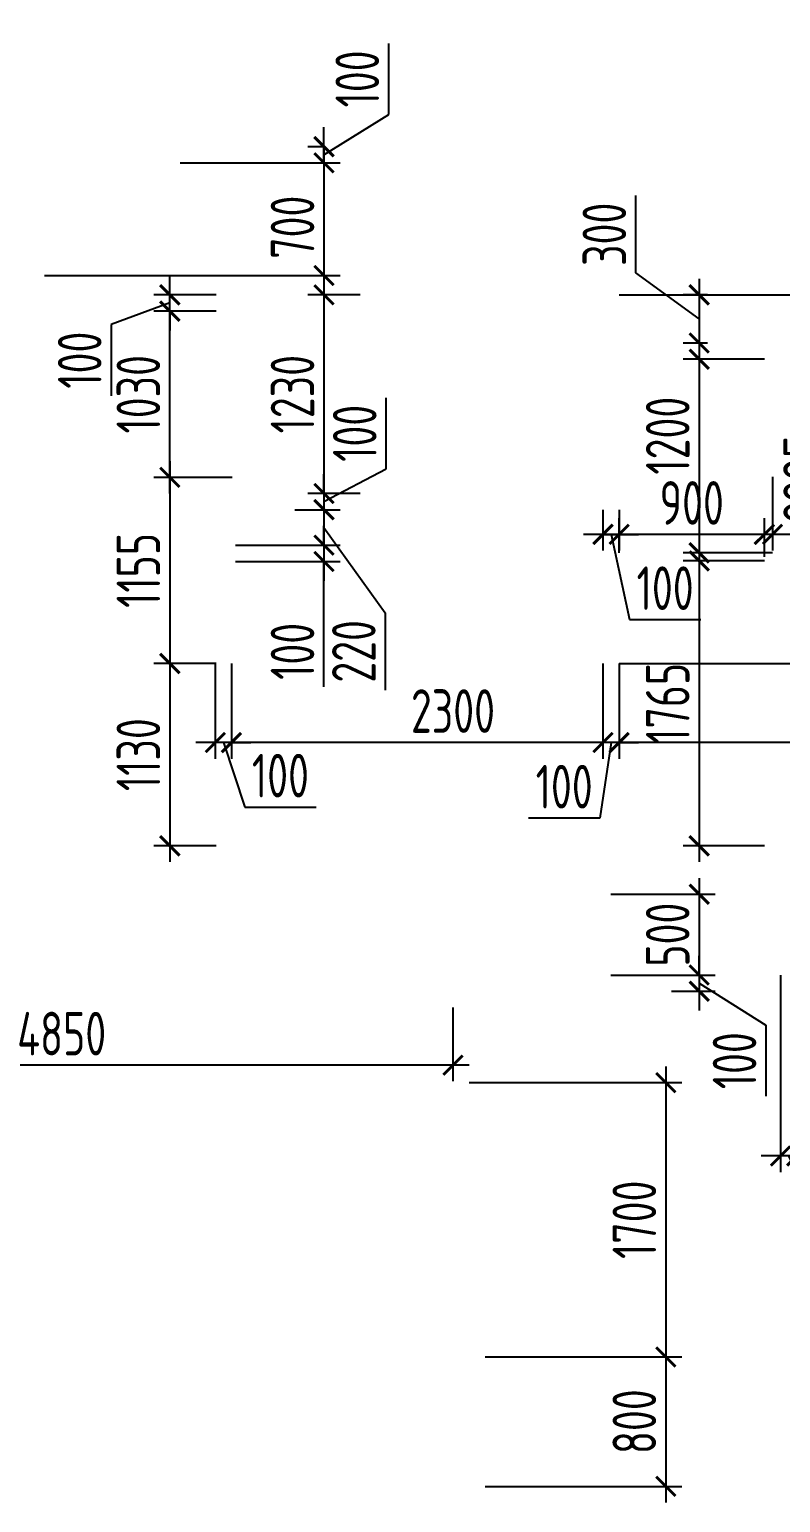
# Model space of a CAD drawing. Header units: millimetres. Extents: x -350007 to 536090, y -888 to 198380.
# Drawn here: x 102983 to 107637, y 71096 to 80225 of the extents above; entities that cross this region are included whole.
import ezdxf

# ---------------------------------------------------------------- set-up
doc = ezdxf.new("R2010")
doc.units = ezdxf.units.MM
doc.layers.add('АР_Размеры нов.', color=15, linetype='Continuous', lineweight=0)
doc.styles.add('ISOCPEUR', font='isocpeur.ttf', dxfattribs={"width": 0.7})
doc.dimstyles.new('R_100', dxfattribs={"dimtxt": 270, "dimasz": 120, "dimexe": 100, "dimexo": 0, "dimgap": 60, "dimtad": 1, "dimdec": 0, "dimrnd": 5, "dimzin": 0, "dimdsep": 46, "dimtxsty": 'ISOCPEUR', "dimblk": 'ARCHTICK', "dimcen": 0, "dimdle": 100, "dimclrd": 256, "dimclre": 256, "dimclrt": 256, "dimadec": 0, "dimazin": 0, "dimtfac": 2, "dimtdec": 0, "dimtofl": 0, "dimtmove": 1, "dimatfit": 3, "dimfxl": 1, "dimtvp": 3, "dimtolj": 1, "dimtzin": 0, "dimarcsym": 0})

# ---------------------------------------------------------------- blocks, each defined once
blk = doc.blocks.new('_ArchTick')
at = {"color": 0, "linetype": 'ByBlock', "const_width": 0.15}
blk.add_lwpolyline([(-0.5, -0.5), (0.5, 0.5)], dxfattribs=at)
blk = doc.blocks.new('*D2577')
at = {"layer": 'Defpoints', "color": 0, "ltscale": 100, "transparency": 16777216}
for p in [(103852.9, 78479), (104139.7, 78479), (104238.8, 77448.7)]:
    blk.add_point(p, dxfattribs=at)
at = {"layer": 'АР_Размеры нов.', "lineweight": -2, "ltscale": 100, "transparency": 16777216}
for p, q in [((103852.9, 77348.7), (103852.9, 78579)), ((104139.7, 78479), (103752.9, 78479)), ((104238.8, 77448.7), (103752.9, 77448.7))]:
    blk.add_line(p, q, dxfattribs=at)
at = {"layer": 'АР_Размеры нов.', "lineweight": -2, "ltscale": 100, "transparency": 16777216, "xscale": 120, "yscale": 120, "zscale": 120}
for p, rotation in [((103852.9, 78479), 90), ((103852.9, 77448.7), 270)]:
    blk.add_blockref('_ArchTick', p, dxfattribs=dict(at, rotation=rotation))
at = {"layer": 'АР_Размеры нов.', "ltscale": 100, "transparency": 16777216, "insert": (103657.9, 77963.9), "char_height": 270, "attachment_point": 5, "rotation": 90, "style": 'ISOCPEUR'}
blk.add_mtext('\\A1;1030', dxfattribs=at)
blk = doc.blocks.new('*D2590')
at = {"layer": 'Defpoints', "color": 0, "ltscale": 100, "transparency": 16777216}
for p in [(105707.5, 73698.2), (105807.5, 71998.2), (106926.5, 71998.2)]:
    blk.add_point(p, dxfattribs=at)
at = {"layer": 'АР_Размеры нов.', "lineweight": -2, "ltscale": 100, "transparency": 16777216}
for p, q in [((106926.5, 73798.2), (106926.5, 71898.2)), ((105707.5, 73698.2), (107026.5, 73698.2)), ((105807.5, 71998.2), (107026.5, 71998.2))]:
    blk.add_line(p, q, dxfattribs=at)
at = {"layer": 'АР_Размеры нов.', "lineweight": -2, "ltscale": 100, "transparency": 16777216, "xscale": 120, "yscale": 120, "zscale": 120}
for p, rotation in [((106926.5, 73698.2), 90), ((106926.5, 71998.2), 270)]:
    blk.add_blockref('_ArchTick', p, dxfattribs=dict(at, rotation=rotation))
at = {"layer": 'АР_Размеры нов.', "ltscale": 100, "transparency": 16777216, "insert": (106731.5, 72848.2), "char_height": 270, "attachment_point": 5, "rotation": 90, "style": 'ISOCPEUR'}
blk.add_mtext('\\A1;1700', dxfattribs=at)
blk = doc.blocks.new('*D2836')
at = {"layer": 'Defpoints', "color": 0, "ltscale": 100, "transparency": 16777216}
for p in [(105807.5, 71998.2), (105807.5, 71195.7), (106926.5, 71195.7)]:
    blk.add_point(p, dxfattribs=at)
at = {"layer": 'АР_Размеры нов.', "lineweight": -2, "ltscale": 100, "transparency": 16777216}
for p, q in [((106926.5, 72098.2), (106926.5, 71095.7)), ((105807.5, 71998.2), (107026.5, 71998.2)), ((105807.5, 71195.7), (107026.5, 71195.7))]:
    blk.add_line(p, q, dxfattribs=at)
at = {"layer": 'АР_Размеры нов.', "lineweight": -2, "ltscale": 100, "transparency": 16777216, "xscale": 120, "yscale": 120, "zscale": 120}
for p, rotation in [((106926.5, 71998.2), 90), ((106926.5, 71195.7), 270)]:
    blk.add_blockref('_ArchTick', p, dxfattribs=dict(at, rotation=rotation))
at = {"layer": 'АР_Размеры нов.', "ltscale": 100, "transparency": 16777216, "insert": (106731.5, 71596.9), "char_height": 270, "attachment_point": 5, "rotation": 90, "style": 'ISOCPEUR'}
blk.add_mtext('\\A1;800', dxfattribs=at)
blk = doc.blocks.new('*D1957')
at = {"layer": 'Defpoints', "color": 0, "ltscale": 100, "transparency": 16777216}
for p in [(104139.7, 76295.7), (103852.9, 75165.7), (104139.7, 75165.7)]:
    blk.add_point(p, dxfattribs=at)
at = {"layer": 'АР_Размеры нов.', "lineweight": -2, "ltscale": 100, "transparency": 16777216}
for p, q in [((103852.9, 76395.7), (103852.9, 75065.7)), ((104139.7, 76295.7), (103752.9, 76295.7)), ((104139.7, 75165.7), (103752.9, 75165.7))]:
    blk.add_line(p, q, dxfattribs=at)
at = {"layer": 'АР_Размеры нов.', "lineweight": -2, "ltscale": 100, "transparency": 16777216, "xscale": 120, "yscale": 120, "zscale": 120}
for p, rotation in [((103852.9, 76295.7), 90), ((103852.9, 75165.7), 270)]:
    blk.add_blockref('_ArchTick', p, dxfattribs=dict(at, rotation=rotation))
at = {"layer": 'АР_Размеры нов.', "ltscale": 100, "transparency": 16777216, "insert": (103657.9, 75730.7), "char_height": 270, "attachment_point": 5, "rotation": 90, "style": 'ISOCPEUR'}
blk.add_mtext('\\A1;1130', dxfattribs=at)
blk = doc.blocks.new('*D1958')
at = {"layer": 'Defpoints', "color": 0, "ltscale": 100, "transparency": 16777216}
for p in [(103852.9, 78479), (104139.7, 78479), (104238.8, 77448.7)]:
    blk.add_point(p, dxfattribs=at)
at = {"layer": 'АР_Размеры нов.', "lineweight": -2, "ltscale": 100, "transparency": 16777216}
for p, q in [((103852.9, 77348.7), (103852.9, 78579)), ((104139.7, 78479), (103752.9, 78479)), ((104238.8, 77448.7), (103752.9, 77448.7))]:
    blk.add_line(p, q, dxfattribs=at)
at = {"layer": 'АР_Размеры нов.', "lineweight": -2, "ltscale": 100, "transparency": 16777216, "xscale": 120, "yscale": 120, "zscale": 120}
for p, rotation in [((103852.9, 78479), 90), ((103852.9, 77448.7), 270)]:
    blk.add_blockref('_ArchTick', p, dxfattribs=dict(at, rotation=rotation))
at = {"layer": 'АР_Размеры нов.', "ltscale": 100, "transparency": 16777216, "insert": (103657.9, 77963.9), "char_height": 270, "attachment_point": 5, "rotation": 90, "style": 'ISOCPEUR'}
blk.add_mtext('\\A1;1030', dxfattribs=at)
blk = doc.blocks.new('*D1756')
at = {"layer": 'Defpoints', "color": 0, "ltscale": 500, "transparency": 16777216}
for p in [(107183.8, 78580.3), (107133.2, 78281.5), (107183.8, 78281.5)]:
    blk.add_point(p, dxfattribs=at)
at = {"layer": 'АР_Размеры нов.', "lineweight": -2, "ltscale": 500, "transparency": 16777216}
for p, q in [((106740.7, 78716), (106740.7, 79195.1)), ((107133.2, 78430.9), (106740.7, 78716)), ((107133.2, 78680.3), (107133.2, 78181.5)), ((107183.8, 78580.3), (107033.2, 78580.3)), ((107183.8, 78281.5), (107033.2, 78281.5))]:
    blk.add_line(p, q, dxfattribs=at)
at = {"layer": 'АР_Размеры нов.', "lineweight": -2, "ltscale": 500, "transparency": 16777216, "xscale": 120, "yscale": 120, "zscale": 120}
for p, rotation in [((107133.2, 78580.3), 90), ((107133.2, 78281.5), 270)]:
    blk.add_blockref('_ArchTick', p, dxfattribs=dict(at, rotation=rotation))
at = {"layer": 'АР_Размеры нов.', "lineweight": 13, "ltscale": 500, "transparency": 16777216, "insert": (106545.7, 78955.6), "char_height": 270, "attachment_point": 5, "rotation": 90, "style": 'ISOCPEUR'}
blk.add_mtext('\\A1;300', dxfattribs=at)
blk = doc.blocks.new('*D1757')
at = {"layer": 'Defpoints', "color": 0, "ltscale": 500, "transparency": 16777216}
for p in [(107537.1, 78181.5), (107133.2, 76981.5), (107587.1, 76981.5)]:
    blk.add_point(p, dxfattribs=at)
at = {"layer": 'АР_Размеры нов.', "lineweight": -2, "ltscale": 500, "transparency": 16777216}
for p, q in [((107133.2, 78281.5), (107133.2, 76881.5)), ((107537.1, 78181.5), (107033.2, 78181.5)), ((107587.1, 76981.5), (107033.2, 76981.5))]:
    blk.add_line(p, q, dxfattribs=at)
at = {"layer": 'АР_Размеры нов.', "lineweight": -2, "ltscale": 500, "transparency": 16777216, "xscale": 120, "yscale": 120, "zscale": 120}
for p, rotation in [((107133.2, 78181.5), 90), ((107133.2, 76981.5), 270)]:
    blk.add_blockref('_ArchTick', p, dxfattribs=dict(at, rotation=rotation))
at = {"layer": 'АР_Размеры нов.', "lineweight": 13, "ltscale": 500, "transparency": 16777216, "insert": (106938.2, 77707.3), "char_height": 270, "attachment_point": 5, "rotation": 90, "style": 'ISOCPEUR'}
blk.add_mtext('\\A1;1200', dxfattribs=at)
blk = doc.blocks.new('*D1758')
at = {"layer": 'Defpoints', "color": 0, "ltscale": 500, "transparency": 16777216}
for p in [(107537.1, 76931.5), (107133.2, 75165.7), (107537.1, 75165.7)]:
    blk.add_point(p, dxfattribs=at)
at = {"layer": 'АР_Размеры нов.', "lineweight": -2, "ltscale": 500, "transparency": 16777216}
for p, q in [((107133.2, 77031.5), (107133.2, 75065.7)), ((107537.1, 76931.5), (107033.2, 76931.5)), ((107537.1, 75165.7), (107033.2, 75165.7))]:
    blk.add_line(p, q, dxfattribs=at)
at = {"layer": 'АР_Размеры нов.', "lineweight": -2, "ltscale": 500, "transparency": 16777216, "xscale": 120, "yscale": 120, "zscale": 120}
for p, rotation in [((107133.2, 76931.5), 90), ((107133.2, 75165.7), 270)]:
    blk.add_blockref('_ArchTick', p, dxfattribs=dict(at, rotation=rotation))
at = {"layer": 'АР_Размеры нов.', "lineweight": 13, "ltscale": 500, "transparency": 16777216, "insert": (106938.2, 76048.6), "char_height": 270, "attachment_point": 5, "rotation": 90, "style": 'ISOCPEUR'}
blk.add_mtext('\\A1;1765', dxfattribs=at)
blk = doc.blocks.new('*D1760')
at = {"layer": 'Defpoints', "color": 0, "ltscale": 500, "transparency": 16777216}
for p in [(107587.1, 77451.5), (108487.5, 77451.5), (107587.1, 77095.9)]:
    blk.add_point(p, dxfattribs=at)
at = {"layer": 'АР_Размеры нов.', "lineweight": -2, "ltscale": 500, "transparency": 16777216}
for p, q in [((107587.1, 77451.5), (107587.1, 76995.9)), ((108487.5, 77451.5), (108487.5, 76995.9)), ((108587.5, 77095.9), (107487.1, 77095.9))]:
    blk.add_line(p, q, dxfattribs=at)
at = {"layer": 'АР_Размеры нов.', "lineweight": -2, "ltscale": 500, "transparency": 16777216, "xscale": 120, "yscale": 120, "zscale": 120, "rotation": 180}
blk.add_blockref('_ArchTick', (107587.1, 77095.9), dxfattribs=at)
at = {"layer": 'АР_Размеры нов.', "lineweight": -2, "ltscale": 500, "transparency": 16777216, "xscale": 120, "yscale": 120, "zscale": 120}
blk.add_blockref('_ArchTick', (108487.5, 77095.9), dxfattribs=at)
at = {"layer": 'АР_Размеры нов.', "lineweight": 13, "ltscale": 500, "transparency": 16777216, "insert": (108179.2, 77290.9), "char_height": 270, "attachment_point": 5, "style": 'ISOCPEUR'}
blk.add_mtext('\\A1;900', dxfattribs=at)
blk = doc.blocks.new('*D1761')
at = {"layer": 'Defpoints', "color": 0, "ltscale": 500, "transparency": 16777216}
for p in [(106637.1, 77095.9), (106637.1, 76981.5), (107537.1, 76956.5)]:
    blk.add_point(p, dxfattribs=at)
at = {"layer": 'АР_Размеры нов.', "lineweight": -2, "ltscale": 500, "transparency": 16777216}
for p, q in [((106637.1, 76981.5), (106637.1, 77195.9)), ((107537.1, 76956.5), (107537.1, 77195.9)), ((107637.1, 77095.9), (106537.1, 77095.9))]:
    blk.add_line(p, q, dxfattribs=at)
at = {"layer": 'АР_Размеры нов.', "lineweight": -2, "ltscale": 500, "transparency": 16777216, "xscale": 120, "yscale": 120, "zscale": 120, "rotation": 180}
blk.add_blockref('_ArchTick', (106637.1, 77095.9), dxfattribs=at)
at = {"layer": 'АР_Размеры нов.', "lineweight": -2, "ltscale": 500, "transparency": 16777216, "xscale": 120, "yscale": 120, "zscale": 120}
blk.add_blockref('_ArchTick', (107537.1, 77095.9), dxfattribs=at)
at = {"layer": 'АР_Размеры нов.', "lineweight": 13, "ltscale": 500, "transparency": 16777216, "insert": (107087.1, 77290.9), "char_height": 270, "attachment_point": 5, "style": 'ISOCPEUR'}
blk.add_mtext('\\A1;900', dxfattribs=at)
blk = doc.blocks.new('*D1762')
at = {"layer": 'Defpoints', "color": 0, "ltscale": 500, "transparency": 16777216}
for p in [(104238.8, 77448.7), (103852.9, 76295.7), (104139.7, 76295.7)]:
    blk.add_point(p, dxfattribs=at)
at = {"layer": 'АР_Размеры нов.', "lineweight": -2, "ltscale": 500, "transparency": 16777216}
for p, q in [((103852.9, 77548.7), (103852.9, 76195.7)), ((104238.8, 77448.7), (103752.9, 77448.7)), ((104139.7, 76295.7), (103752.9, 76295.7))]:
    blk.add_line(p, q, dxfattribs=at)
at = {"layer": 'АР_Размеры нов.', "lineweight": -2, "ltscale": 500, "transparency": 16777216, "xscale": 120, "yscale": 120, "zscale": 120}
for p, rotation in [((103852.9, 77448.7), 90), ((103852.9, 76295.7), 270)]:
    blk.add_blockref('_ArchTick', p, dxfattribs=dict(at, rotation=rotation))
at = {"layer": 'АР_Размеры нов.', "lineweight": 13, "ltscale": 500, "transparency": 16777216, "insert": (103657.9, 76872.2), "char_height": 270, "attachment_point": 5, "rotation": 90, "style": 'ISOCPEUR'}
blk.add_mtext('\\A1;1155', dxfattribs=at)
blk = doc.blocks.new('*D1763')
at = {"layer": 'Defpoints', "color": 0, "ltscale": 500, "transparency": 16777216}
for p in [(103852.9, 78580.3), (104139.7, 78580.3), (104139.7, 78479)]:
    blk.add_point(p, dxfattribs=at)
at = {"layer": 'АР_Размеры нов.', "lineweight": -2, "ltscale": 500, "transparency": 16777216}
for p, q in [((103852.9, 78580.3), (103852.9, 78700.3)), ((103852.9, 78529.7), (103489.5, 78396.1)), ((104139.7, 78580.3), (103752.9, 78580.3)), ((103852.9, 78479), (103852.9, 78580.3)), ((104139.7, 78479), (103752.9, 78479)), ((103852.9, 78479), (103852.9, 78359)), ((103489.5, 78396.1), (103489.5, 77954.8))]:
    blk.add_line(p, q, dxfattribs=at)
at = {"layer": 'АР_Размеры нов.', "lineweight": -2, "ltscale": 500, "transparency": 16777216, "xscale": 120, "yscale": 120, "zscale": 120}
for p, rotation in [((103852.9, 78580.3), 270), ((103852.9, 78479), 90)]:
    blk.add_blockref('_ArchTick', p, dxfattribs=dict(at, rotation=rotation))
at = {"layer": 'АР_Размеры нов.', "lineweight": 13, "ltscale": 500, "transparency": 16777216, "insert": (103294.5, 78175.4), "char_height": 270, "attachment_point": 5, "rotation": 90, "style": 'ISOCPEUR'}
blk.add_mtext('\\A1;100', dxfattribs=at)
blk = doc.blocks.new('*D1764')
at = {"layer": 'Defpoints', "color": 0, "ltscale": 500, "transparency": 16777216}
for p in [(100757.5, 74164.5), (105607.5, 74164.5), (100757.5, 73806.7)]:
    blk.add_point(p, dxfattribs=at)
at = {"layer": 'АР_Размеры нов.', "lineweight": -2, "ltscale": 500, "transparency": 16777216}
for p, q in [((100757.5, 74164.5), (100757.5, 73706.7)), ((105607.5, 74164.5), (105607.5, 73706.7)), ((105707.5, 73806.7), (100657.5, 73806.7))]:
    blk.add_line(p, q, dxfattribs=at)
at = {"layer": 'АР_Размеры нов.', "lineweight": -2, "ltscale": 500, "transparency": 16777216, "xscale": 120, "yscale": 120, "zscale": 120, "rotation": 180}
blk.add_blockref('_ArchTick', (100757.5, 73806.7), dxfattribs=at)
at = {"layer": 'АР_Размеры нов.', "lineweight": -2, "ltscale": 500, "transparency": 16777216, "xscale": 120, "yscale": 120, "zscale": 120}
blk.add_blockref('_ArchTick', (105607.5, 73806.7), dxfattribs=at)
at = {"layer": 'АР_Размеры нов.', "lineweight": 13, "ltscale": 500, "transparency": 16777216, "insert": (103182.5, 74001.7), "char_height": 270, "attachment_point": 5, "style": 'ISOCPEUR'}
blk.add_mtext('\\A1;4850', dxfattribs=at)
blk = doc.blocks.new('*D1766')
at = {"layer": 'Defpoints', "color": 0, "ltscale": 500, "transparency": 16777216}
for p in [(106586.4, 74865.7), (106586.4, 74364.5), (107133.2, 74364.5)]:
    blk.add_point(p, dxfattribs=at)
at = {"layer": 'АР_Размеры нов.', "lineweight": -2, "ltscale": 500, "transparency": 16777216}
for p, q in [((107133.2, 74965.7), (107133.2, 74264.5)), ((106586.4, 74865.7), (107233.2, 74865.7)), ((106586.4, 74364.5), (107233.2, 74364.5))]:
    blk.add_line(p, q, dxfattribs=at)
at = {"layer": 'АР_Размеры нов.', "lineweight": -2, "ltscale": 500, "transparency": 16777216, "xscale": 120, "yscale": 120, "zscale": 120}
for p, rotation in [((107133.2, 74865.7), 90), ((107133.2, 74364.5), 270)]:
    blk.add_blockref('_ArchTick', p, dxfattribs=dict(at, rotation=rotation))
at = {"layer": 'АР_Размеры нов.', "lineweight": 13, "ltscale": 500, "transparency": 16777216, "insert": (106938.2, 74615.1), "char_height": 270, "attachment_point": 5, "rotation": 90, "style": 'ISOCPEUR'}
blk.add_mtext('\\A1;500', dxfattribs=at)
blk = doc.blocks.new('*D1767')
at = {"layer": 'Defpoints', "color": 0, "ltscale": 500, "transparency": 16777216}
for p in [(105031.5, 78580.4), (104808.1, 77348.7), (105031.5, 77348.7)]:
    blk.add_point(p, dxfattribs=at)
at = {"layer": 'АР_Размеры нов.', "lineweight": -2, "ltscale": 500, "transparency": 16777216}
for p, q in [((104808.1, 78680.4), (104808.1, 77248.7)), ((105031.5, 78580.4), (104708.1, 78580.4)), ((105031.5, 77348.7), (104708.1, 77348.7))]:
    blk.add_line(p, q, dxfattribs=at)
at = {"layer": 'АР_Размеры нов.', "lineweight": -2, "ltscale": 500, "transparency": 16777216, "xscale": 120, "yscale": 120, "zscale": 120}
for p, rotation in [((104808.1, 78580.4), 90), ((104808.1, 77348.7), 270)]:
    blk.add_blockref('_ArchTick', p, dxfattribs=dict(at, rotation=rotation))
at = {"layer": 'АР_Размеры нов.', "lineweight": 13, "ltscale": 500, "transparency": 16777216, "insert": (104613.1, 77964.6), "char_height": 270, "attachment_point": 5, "rotation": 90, "style": 'ISOCPEUR'}
blk.add_mtext('\\A1;1230', dxfattribs=at)
blk = doc.blocks.new('*D1768')
at = {"layer": 'Defpoints', "color": 0, "ltscale": 500, "transparency": 16777216}
for p in [(105031.5, 77348.7), (104627.2, 77248.7), (104808.1, 77248.7)]:
    blk.add_point(p, dxfattribs=at)
at = {"layer": 'АР_Размеры нов.', "lineweight": -2, "ltscale": 500, "transparency": 16777216}
for p, q in [((105193.8, 77501.3), (105193.8, 77942.6)), ((104808.1, 77298.7), (105193.8, 77501.3)), ((104808.1, 77348.7), (104808.1, 77468.7)), ((105031.5, 77348.7), (104708.1, 77348.7)), ((104808.1, 77348.7), (104808.1, 77248.7)), ((104627.2, 77248.7), (104908.1, 77248.7)), ((104808.1, 77248.7), (104808.1, 77128.7))]:
    blk.add_line(p, q, dxfattribs=at)
at = {"layer": 'АР_Размеры нов.', "lineweight": -2, "ltscale": 500, "transparency": 16777216, "xscale": 120, "yscale": 120, "zscale": 120}
for p, rotation in [((104808.1, 77348.7), 270), ((104808.1, 77248.7), 90)]:
    blk.add_blockref('_ArchTick', p, dxfattribs=dict(at, rotation=rotation))
at = {"layer": 'АР_Размеры нов.', "lineweight": 13, "ltscale": 500, "transparency": 16777216, "insert": (104998.8, 77722), "char_height": 270, "attachment_point": 5, "rotation": 90, "style": 'ISOCPEUR'}
blk.add_mtext('\\A1;100', dxfattribs=at)
blk = doc.blocks.new('*D1769')
at = {"layer": 'Defpoints', "color": 0, "ltscale": 500, "transparency": 16777216}
for p in [(104627.2, 77248.7), (104259.7, 77028.3), (104808.1, 77028.3)]:
    blk.add_point(p, dxfattribs=at)
at = {"layer": 'АР_Размеры нов.', "lineweight": -2, "ltscale": 500, "transparency": 16777216}
for p, q in [((104808.1, 77348.7), (104808.1, 76928.3)), ((104627.2, 77248.7), (104908.1, 77248.7)), ((104808.1, 77138.5), (105188.1, 76610.2)), ((104259.7, 77028.3), (104908.1, 77028.3)), ((105188.1, 76610.2), (105188.1, 76131.1))]:
    blk.add_line(p, q, dxfattribs=at)
at = {"layer": 'АР_Размеры нов.', "lineweight": -2, "ltscale": 500, "transparency": 16777216, "xscale": 120, "yscale": 120, "zscale": 120}
for p, rotation in [((104808.1, 77248.7), 90), ((104808.1, 77028.3), 270)]:
    blk.add_blockref('_ArchTick', p, dxfattribs=dict(at, rotation=rotation))
at = {"layer": 'АР_Размеры нов.', "lineweight": 13, "ltscale": 500, "transparency": 16777216, "insert": (104993.1, 76370.7), "char_height": 270, "attachment_point": 5, "rotation": 90, "style": 'ISOCPEUR'}
blk.add_mtext('\\A1;220', dxfattribs=at)
blk = doc.blocks.new('*D1770')
at = {"layer": 'Defpoints', "color": 0, "ltscale": 500, "transparency": 16777216}
for p in [(106637.1, 78580.3), (107984.6, 78580.3), (106637.1, 76295.3)]:
    blk.add_point(p, dxfattribs=at)
at = {"layer": 'АР_Размеры нов.', "lineweight": -2, "ltscale": 500, "transparency": 16777216}
for p, q in [((107984.6, 76195.3), (107984.6, 78680.3)), ((106637.1, 78580.3), (108084.6, 78580.3)), ((106637.1, 76295.3), (108084.6, 76295.3))]:
    blk.add_line(p, q, dxfattribs=at)
at = {"layer": 'АР_Размеры нов.', "lineweight": -2, "ltscale": 500, "transparency": 16777216, "xscale": 120, "yscale": 120, "zscale": 120}
for p, rotation in [((107984.6, 78580.3), 90), ((107984.6, 76295.3), 270)]:
    blk.add_blockref('_ArchTick', p, dxfattribs=dict(at, rotation=rotation))
at = {"layer": 'АР_Размеры нов.', "lineweight": 13, "ltscale": 500, "transparency": 16777216, "insert": (107789.6, 77437.8), "char_height": 270, "attachment_point": 5, "rotation": 90, "style": 'ISOCPEUR'}
blk.add_mtext('\\A1;2285', dxfattribs=at)
blk = doc.blocks.new('*D2120')
at = {"layer": 'Defpoints', "color": 0, "ltscale": 500, "transparency": 16777216}
for p in [(103917.9, 79398.5), (103075.7, 78700.3), (104808.1, 78700.3)]:
    blk.add_point(p, dxfattribs=at)
at = {"layer": 'АР_Размеры нов.', "lineweight": -2, "ltscale": 500, "transparency": 16777216}
for p, q in [((104808.1, 79498.5), (104808.1, 78600.3)), ((103917.9, 79398.5), (104908.1, 79398.5)), ((103075.7, 78700.3), (104908.1, 78700.3))]:
    blk.add_line(p, q, dxfattribs=at)
at = {"layer": 'АР_Размеры нов.', "lineweight": -2, "ltscale": 500, "transparency": 16777216, "xscale": 120, "yscale": 120, "zscale": 120}
for p, rotation in [((104808.1, 79398.5), 90), ((104808.1, 78700.3), 270)]:
    blk.add_blockref('_ArchTick', p, dxfattribs=dict(at, rotation=rotation))
at = {"layer": 'АР_Размеры нов.', "lineweight": 13, "ltscale": 500, "transparency": 16777216, "insert": (104613.1, 78999.4), "char_height": 270, "attachment_point": 5, "rotation": 90, "style": 'ISOCPEUR'}
blk.add_mtext('\\A1;700', dxfattribs=at)
blk = doc.blocks.new('*D2121')
at = {"layer": 'Defpoints', "color": 0, "ltscale": 500, "transparency": 16777216}
for p in [(104808.1, 79498.5), (104809.6, 79498.5), (104808.1, 79398.5)]:
    blk.add_point(p, dxfattribs=at)
at = {"layer": 'АР_Размеры нов.', "lineweight": -2, "ltscale": 500, "transparency": 16777216}
for p, q in [((105209.6, 79697.6), (105209.6, 80138.9)), ((104808.1, 79448.5), (105209.6, 79697.6)), ((104808.1, 79498.5), (104808.1, 79618.5)), ((104809.6, 79498.5), (104708.1, 79498.5)), ((104808.1, 79398.5), (104808.1, 79498.5)), ((104808.1, 79398.5), (104908.1, 79398.5)), ((104808.1, 79398.5), (104808.1, 79278.5))]:
    blk.add_line(p, q, dxfattribs=at)
at = {"layer": 'АР_Размеры нов.', "lineweight": -2, "ltscale": 500, "transparency": 16777216, "xscale": 120, "yscale": 120, "zscale": 120}
for p, rotation in [((104808.1, 79498.5), 270), ((104808.1, 79398.5), 90)]:
    blk.add_blockref('_ArchTick', p, dxfattribs=dict(at, rotation=rotation))
at = {"layer": 'АР_Размеры нов.', "lineweight": 13, "ltscale": 500, "transparency": 16777216, "insert": (105014.6, 79918.3), "char_height": 270, "attachment_point": 5, "rotation": 90, "style": 'ISOCPEUR'}
blk.add_mtext('\\A1;100', dxfattribs=at)
blk = doc.blocks.new('*D2129')
at = {"layer": 'Defpoints', "color": 0, "ltscale": 500, "transparency": 16777216}
for p in [(106961.4, 74364.5), (106961.4, 74264.5), (107133.2, 74264.5)]:
    blk.add_point(p, dxfattribs=at)
at = {"layer": 'АР_Размеры нов.', "lineweight": -2, "ltscale": 500, "transparency": 16777216}
for p, q in [((107133.2, 74364.5), (107133.2, 74484.5)), ((106961.4, 74364.5), (107233.2, 74364.5)), ((107133.2, 74364.5), (107133.2, 74264.5)), ((107133.2, 74314.5), (107547.2, 74054.5)), ((106961.4, 74264.5), (107233.2, 74264.5)), ((107133.2, 74264.5), (107133.2, 74144.5)), ((107547.2, 74054.5), (107547.2, 73613.2))]:
    blk.add_line(p, q, dxfattribs=at)
at = {"layer": 'АР_Размеры нов.', "lineweight": -2, "ltscale": 500, "transparency": 16777216, "xscale": 120, "yscale": 120, "zscale": 120}
for p, rotation in [((107133.2, 74364.5), 270), ((107133.2, 74264.5), 90)]:
    blk.add_blockref('_ArchTick', p, dxfattribs=dict(at, rotation=rotation))
at = {"layer": 'АР_Размеры нов.', "lineweight": 13, "ltscale": 500, "transparency": 16777216, "insert": (107352.2, 73833.9), "char_height": 270, "attachment_point": 5, "rotation": 90, "style": 'ISOCPEUR'}
blk.add_mtext('\\A1;100', dxfattribs=at)
blk = doc.blocks.new('*D2130')
at = {"layer": 'Defpoints', "color": 0, "ltscale": 500, "transparency": 16777216}
for p in [(106537.1, 77248.7), (106637.1, 77248.7), (106637.1, 77095.9)]:
    blk.add_point(p, dxfattribs=at)
at = {"layer": 'АР_Размеры нов.', "lineweight": -2, "ltscale": 500, "transparency": 16777216}
for p, q in [((106537.1, 77248.7), (106537.1, 76995.9)), ((106637.1, 77248.7), (106637.1, 76995.9)), ((106537.1, 77095.9), (106417.1, 77095.9)), ((106537.1, 77095.9), (106637.1, 77095.9)), ((106587.1, 77095.9), (106701.7, 76567.3)), ((106637.1, 77095.9), (106757.1, 77095.9)), ((106701.7, 76567.3), (107143, 76567.3))]:
    blk.add_line(p, q, dxfattribs=at)
at = {"layer": 'АР_Размеры нов.', "lineweight": -2, "ltscale": 500, "transparency": 16777216, "xscale": 120, "yscale": 120, "zscale": 120}
blk.add_blockref('_ArchTick', (106537.1, 77095.9), dxfattribs=at)
at = {"layer": 'АР_Размеры нов.', "lineweight": -2, "ltscale": 500, "transparency": 16777216, "xscale": 120, "yscale": 120, "zscale": 120, "rotation": 180}
blk.add_blockref('_ArchTick', (106637.1, 77095.9), dxfattribs=at)
at = {"layer": 'АР_Размеры нов.', "lineweight": 13, "ltscale": 500, "transparency": 16777216, "insert": (106922.3, 76762.3), "char_height": 270, "attachment_point": 5, "style": 'ISOCPEUR'}
blk.add_mtext('\\A1;100', dxfattribs=at)
blk = doc.blocks.new('*D2134')
at = {"layer": 'Defpoints', "color": 0, "ltscale": 500, "transparency": 16777216}
for p in [(109437.5, 76352.8), (106637.1, 76295.3), (106637.1, 75805.7)]:
    blk.add_point(p, dxfattribs=at)
at = {"layer": 'АР_Размеры нов.', "lineweight": -2, "ltscale": 500, "transparency": 16777216}
for p, q in [((109437.5, 76352.8), (109437.5, 75705.7)), ((106637.1, 76295.3), (106637.1, 75705.7)), ((109537.5, 75805.7), (106537.1, 75805.7))]:
    blk.add_line(p, q, dxfattribs=at)
at = {"layer": 'АР_Размеры нов.', "lineweight": -2, "ltscale": 500, "transparency": 16777216, "xscale": 120, "yscale": 120, "zscale": 120, "rotation": 180}
blk.add_blockref('_ArchTick', (106637.1, 75805.7), dxfattribs=at)
at = {"layer": 'АР_Размеры нов.', "lineweight": -2, "ltscale": 500, "transparency": 16777216, "xscale": 120, "yscale": 120, "zscale": 120}
blk.add_blockref('_ArchTick', (109437.5, 75805.7), dxfattribs=at)
at = {"layer": 'АР_Размеры нов.', "lineweight": 13, "ltscale": 500, "transparency": 16777216, "insert": (108160.5, 76000.7), "char_height": 270, "attachment_point": 5, "style": 'ISOCPEUR'}
blk.add_mtext('\\A1;2800', dxfattribs=at)
blk = doc.blocks.new('*D2135')
at = {"layer": 'Defpoints', "color": 0, "ltscale": 500, "transparency": 16777216}
for p in [(106537.1, 76295.3), (106637.1, 76295.3), (106537.1, 75805.7)]:
    blk.add_point(p, dxfattribs=at)
at = {"layer": 'АР_Размеры нов.', "lineweight": -2, "ltscale": 500, "transparency": 16777216}
for p, q in [((106537.1, 76295.3), (106537.1, 75705.7)), ((106637.1, 76295.3), (106637.1, 75705.7)), ((106537.1, 75805.7), (106417.1, 75805.7)), ((106587.1, 75805.7), (106517.3, 75337.3)), ((106637.1, 75805.7), (106537.1, 75805.7)), ((106637.1, 75805.7), (106757.1, 75805.7)), ((106517.3, 75337.3), (106076, 75337.3))]:
    blk.add_line(p, q, dxfattribs=at)
at = {"layer": 'АР_Размеры нов.', "lineweight": -2, "ltscale": 500, "transparency": 16777216, "xscale": 120, "yscale": 120, "zscale": 120}
blk.add_blockref('_ArchTick', (106537.1, 75805.7), dxfattribs=at)
at = {"layer": 'АР_Размеры нов.', "lineweight": -2, "ltscale": 500, "transparency": 16777216, "xscale": 120, "yscale": 120, "zscale": 120, "rotation": 180}
blk.add_blockref('_ArchTick', (106637.1, 75805.7), dxfattribs=at)
at = {"layer": 'АР_Размеры нов.', "lineweight": 13, "ltscale": 500, "transparency": 16777216, "insert": (106296.6, 75532.3), "char_height": 270, "attachment_point": 5, "style": 'ISOCPEUR'}
blk.add_mtext('\\A1;100', dxfattribs=at)
blk = doc.blocks.new('*D2136')
at = {"layer": 'Defpoints', "color": 0, "ltscale": 500, "transparency": 16777216}
for p in [(104234.7, 76295.8), (106537.1, 76295.3), (104234.7, 75805.7)]:
    blk.add_point(p, dxfattribs=at)
at = {"layer": 'АР_Размеры нов.', "lineweight": -2, "ltscale": 500, "transparency": 16777216}
for p, q in [((104234.7, 76295.8), (104234.7, 75705.7)), ((106537.1, 76295.3), (106537.1, 75705.7)), ((106637.1, 75805.7), (104134.7, 75805.7))]:
    blk.add_line(p, q, dxfattribs=at)
at = {"layer": 'АР_Размеры нов.', "lineweight": -2, "ltscale": 500, "transparency": 16777216, "xscale": 120, "yscale": 120, "zscale": 120, "rotation": 180}
blk.add_blockref('_ArchTick', (104234.7, 75805.7), dxfattribs=at)
at = {"layer": 'АР_Размеры нов.', "lineweight": -2, "ltscale": 500, "transparency": 16777216, "xscale": 120, "yscale": 120, "zscale": 120}
blk.add_blockref('_ArchTick', (106537.1, 75805.7), dxfattribs=at)
at = {"layer": 'АР_Размеры нов.', "lineweight": 13, "ltscale": 500, "transparency": 16777216, "insert": (105607.5, 76000.7), "char_height": 270, "attachment_point": 5, "style": 'ISOCPEUR'}
blk.add_mtext('\\A1;2300', dxfattribs=at)
blk = doc.blocks.new('*D3139')
at = {"layer": 'Defpoints', "color": 0, "transparency": 16777216}
for p in [(104259.7, 77028.3), (104260, 76928.3), (104808.1, 76928.3)]:
    blk.add_point(p, dxfattribs=at)
at = {"layer": 'АР_Размеры нов.', "lineweight": -2, "transparency": 16777216}
for p, q in [((104808.1, 77028.3), (104808.1, 77148.3)), ((104259.7, 77028.3), (104908.1, 77028.3)), ((104808.1, 77028.3), (104808.1, 76928.3)), ((104260, 76928.3), (104908.1, 76928.3)), ((104808.1, 76928.3), (104808.1, 76808.3)), ((104808.1, 76150), (104808.1, 76928.3))]:
    blk.add_line(p, q, dxfattribs=at)
at = {"layer": 'АР_Размеры нов.', "lineweight": -2, "transparency": 16777216, "xscale": 120, "yscale": 120, "zscale": 120}
for p, rotation in [((104808.1, 77028.3), 270), ((104808.1, 76928.3), 90)]:
    blk.add_blockref('_ArchTick', p, dxfattribs=dict(at, rotation=rotation))
at = {"layer": 'АР_Размеры нов.', "transparency": 16777216, "insert": (104613.1, 76370.7), "char_height": 270, "attachment_point": 5, "rotation": 90, "style": 'ISOCPEUR'}
blk.add_mtext('\\A1;100', dxfattribs=at)
blk = doc.blocks.new('*D3160')
at = {"layer": 'Defpoints', "color": 0, "transparency": 16777216}
for p in [(107637.5, 74364.5), (107737.5, 74364.5), (107637.5, 73243.6)]:
    blk.add_point(p, dxfattribs=at)
at = {"layer": 'АР_Размеры нов.', "lineweight": -2, "transparency": 16777216}
for p, q in [((107637.5, 74364.5), (107637.5, 73143.6)), ((107737.5, 74364.5), (107737.5, 73143.6)), ((107637.5, 73243.6), (107517.5, 73243.6)), ((107737.5, 73243.6), (107637.5, 73243.6)), ((107687.5, 73243.6), (107866, 72864.6)), ((107737.5, 73243.6), (107857.5, 73243.6)), ((107866, 72864.6), (108307.3, 72864.6))]:
    blk.add_line(p, q, dxfattribs=at)
at = {"layer": 'АР_Размеры нов.', "lineweight": -2, "transparency": 16777216, "xscale": 120, "yscale": 120, "zscale": 120}
blk.add_blockref('_ArchTick', (107637.5, 73243.6), dxfattribs=at)
at = {"layer": 'АР_Размеры нов.', "lineweight": -2, "transparency": 16777216, "xscale": 120, "yscale": 120, "zscale": 120, "rotation": 180}
blk.add_blockref('_ArchTick', (107737.5, 73243.6), dxfattribs=at)
at = {"layer": 'АР_Размеры нов.', "transparency": 16777216, "insert": (108086.6, 73059.6), "char_height": 270, "attachment_point": 5, "style": 'ISOCPEUR'}
blk.add_mtext('\\A1;100', dxfattribs=at)
blk = doc.blocks.new('*D4170')
at = {"layer": 'Defpoints', "color": 0, "transparency": 16777216}
for p in [(104134.7, 76295.7), (104234.7, 76295.7), (104134.7, 75805.7)]:
    blk.add_point(p, dxfattribs=at)
at = {"layer": 'АР_Размеры нов.', "lineweight": -2, "transparency": 16777216}
for p, q in [((104134.7, 76295.7), (104134.7, 75705.7)), ((104234.7, 76295.7), (104234.7, 75705.7)), ((104134.7, 75805.7), (104014.7, 75805.7)), ((104234.7, 75805.7), (104134.7, 75805.7)), ((104184.7, 75805.7), (104317.5, 75405.7)), ((104234.7, 75805.7), (104354.7, 75805.7)), ((104317.5, 75405.7), (104758.8, 75405.7))]:
    blk.add_line(p, q, dxfattribs=at)
at = {"layer": 'АР_Размеры нов.', "lineweight": -2, "transparency": 16777216, "xscale": 120, "yscale": 120, "zscale": 120}
blk.add_blockref('_ArchTick', (104134.7, 75805.7), dxfattribs=at)
at = {"layer": 'АР_Размеры нов.', "lineweight": -2, "transparency": 16777216, "xscale": 120, "yscale": 120, "zscale": 120, "rotation": 180}
blk.add_blockref('_ArchTick', (104234.7, 75805.7), dxfattribs=at)
at = {"layer": 'АР_Размеры нов.', "transparency": 16777216, "insert": (104538.2, 75600.7), "char_height": 270, "attachment_point": 5, "style": 'ISOCPEUR'}
blk.add_mtext('\\A1;100', dxfattribs=at)

msp = doc.modelspace()

# ---------------------------------------------------------------- dimensions: what is measured, and where the dimension line sits
at = {"layer": 'АР_Размеры нов.', "lineweight": 13, "ltscale": 500}
for base, p1, p2, picture, middle in [((104808.1, 79498.5), (104808.1, 79398.5), (104809.6, 79498.5), '*D2121', (105209.6, 79757.6)), ((104808.1, 78700.3), (103917.9, 79398.5), (103075.7, 78700.3), '*D2120', (104808.1, 78999.4)), ((107133.2, 78281.5), (107183.8, 78580.3), (107183.8, 78281.5), '*D1756', (106740.7, 78776)), ((103852.9, 78580.3), (104139.7, 78479), (104139.7, 78580.3), '*D1763', (103489.5, 78336.1)), ((107133.2, 76981.5), (107537.1, 78181.5), (107587.1, 76981.5), '*D1757', (107133.2, 77707.3)), ((104808.1, 77248.7), (105031.5, 77348.7), (104627.2, 77248.7), '*D1768', (105193.8, 77561.3)), ((104808.1, 77028.3), (104627.2, 77248.7), (104259.7, 77028.3), '*D1769', (105188.1, 76550.2)), ((107133.2, 74264.5), (106961.4, 74364.5), (106961.4, 74264.5), '*D2129', (107547.2, 73994.5))]:
    dim = msp.add_linear_dim(base=base, p1=p1, p2=p2, angle=90, dimstyle='R_100', override={"dimpost": '\\X'}, dxfattribs=at)
    dim.commit()
    dim.dimension.update_dxf_attribs({"geometry": picture, "text_midpoint": middle, "dimtype": 160})
for base, p1, p2, override, picture, middle in [((104808.1, 77348.7), (105031.5, 78580.4), (105031.5, 77348.7), {"dimpost": '\\X'}, '*D1767', (104613.1, 77964.6)), ((107984.6, 78580.3), (106637.1, 76295.3), (106637.1, 78580.3), {"dimpost": '\\X'}, '*D1770', (107789.6, 77437.8)), ((103852.9, 76295.7), (104238.8, 77448.7), (104139.7, 76295.7), {"dimpost": '\\X', "dimfxl": 2.5, "dimarcsym": 1}, '*D1762', (103657.9, 76872.2)), ((107133.2, 75165.7), (107537.1, 76931.5), (107537.1, 75165.7), {"dimpost": '\\X'}, '*D1758', (106938.2, 76048.6)), ((107133.2, 74364.5), (106586.4, 74865.7), (106586.4, 74364.5), {"dimpost": '\\X'}, '*D1766', (106938.2, 74615.1))]:
    dim = msp.add_linear_dim(base=base, p1=p1, p2=p2, angle=90, dimstyle='R_100', override=override, dxfattribs=at)
    dim.commit()
    dim.dimension.update_dxf_attribs({"geometry": picture, "text_midpoint": middle})
at = {"layer": 'АР_Размеры нов.', "ltscale": 100}
for base, p1, p2, picture, middle in [((103852.9, 78479), (104238.8, 77448.7), (104139.7, 78479), '*D2577', (103657.9, 77963.9)), ((103852.9, 78479), (104238.8, 77448.7), (104139.7, 78479), '*D1958', (103657.9, 77963.9)), ((103852.9, 75165.7), (104139.7, 76295.7), (104139.7, 75165.7), '*D1957', (103657.9, 75730.7)), ((106926.5, 71998.2), (105707.5, 73698.2), (105807.5, 71998.2), '*D2590', (106731.5, 72848.2)), ((106926.472, 71195.6825), (105807.4585, 71998.1647), (105807.4585, 71195.6825), '*D2836', (106731.472, 71596.9236))]:
    dim = msp.add_linear_dim(base=base, p1=p1, p2=p2, angle=90, dimstyle='R_100', override={"dimpost": '\\X', "dimfxl": 2.5, "dimarcsym": 1}, dxfattribs=at)
    dim.commit()
    dim.dimension.update_dxf_attribs({"geometry": picture, "text_midpoint": middle})
at = {"layer": 'АР_Размеры нов.', "lineweight": 13, "ltscale": 500}
for base, p1, p2, picture, middle in [((106637.1, 77095.9), (107537.1, 76956.5), (106637.1, 76981.5), '*D1761', (107087.1, 77290.9)), ((100757.5, 73806.7), (105607.5, 74164.5), (100757.5, 74164.5), '*D1764', (103182.5, 74001.7))]:
    dim = msp.add_linear_dim(base=base, p1=p1, p2=p2, dimstyle='R_100', override={"dimpost": '\\X'}, dxfattribs=at)
    dim.commit()
    dim.dimension.update_dxf_attribs({"geometry": picture, "text_midpoint": middle})
for base, p1, p2, picture, middle in [((107587.1, 77095.9), (108487.5, 77451.5), (107587.1, 77451.5), '*D1760', (108179.2, 77095.9)), ((106637.1, 77095.9), (106537.1, 77248.7), (106637.1, 77248.7), '*D2130', (106761.7, 76567.3)), ((106637.1, 75805.7), (109437.5, 76352.8), (106637.1, 76295.3), '*D2134', (108160.5, 75805.7)), ((104234.7, 75805.7), (106537.1, 76295.3), (104234.7, 76295.8), '*D2136', (105607.5, 75805.7)), ((106537.1, 75805.7), (106637.1, 76295.3), (106537.1, 76295.3), '*D2135', (106457.3, 75337.3))]:
    dim = msp.add_linear_dim(base=base, p1=p1, p2=p2, dimstyle='R_100', override={"dimpost": '\\X'}, dxfattribs=at)
    dim.commit()
    dim.dimension.update_dxf_attribs({"geometry": picture, "text_midpoint": middle, "dimtype": 160})
at = {"layer": 'АР_Размеры нов.'}
dim = msp.add_linear_dim(base=(104808.1, 76928.3), p1=(104259.7, 77028.3), p2=(104260, 76928.3), angle=90, dimstyle='R_100', override={"dimpost": '\\X'}, dxfattribs=at)
dim.commit()
dim.dimension.update_dxf_attribs({"geometry": '*D3139', "text_midpoint": (104993.1, 76370.7), "dimtype": 160})
for base, p1, p2, picture, middle in [((104134.7, 75805.7), (104234.7, 76295.7), (104134.7, 76295.7), '*D4170', (104377.5, 75405.7)), ((107637.5, 73243.6), (107737.5, 74364.5), (107637.5, 74364.5), '*D3160', (107926, 72864.6))]:
    dim = msp.add_linear_dim(base=base, p1=p1, p2=p2, dimstyle='R_100', override={"dimpost": '\\X'}, dxfattribs=at)
    dim.commit()
    dim.dimension.update_dxf_attribs({"geometry": picture, "text_midpoint": middle, "dimtype": 160})

doc.saveas('drawing.dxf')
